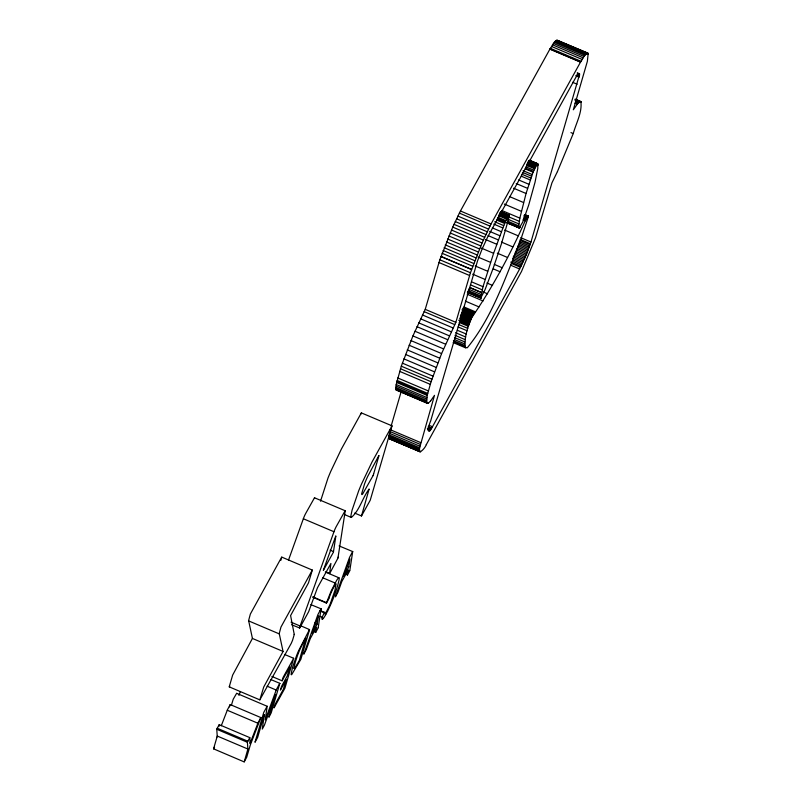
<?xml version="1.0" encoding="UTF-8"?>
<svg xmlns="http://www.w3.org/2000/svg" width="802" height="802" viewBox="0 0 802 802"><rect width="100%" height="100%" fill="white"/><g stroke="black" fill="none" stroke-linecap="round" stroke-linejoin="round"><path stroke-width="1.2" d="M264.329 714.622L257.612 737.499L254.996 742.271L263.758 712.387L267.176 706.251L265.251 719.925L276.339 689.66L279.758 683.394M299.547 628.086L299.748 627.114M397.662 390.223L395.957 389.662L396.198 384.509L401.291 366.193L412.93 335.918L425.23 309.351L439.827 259.768L452.729 227.106L460.438 210.986L549.881 49.163C552.107 46.576 553.801 40.3 557.55 40.421L588.167 53.403L587.375 61.303L573.32 109.784L578.031 103.137L580.848 101.523C582.422 112.28 576.057 123.227 573.24 133.563L570.964 132.611M430.694 400.82L428.278 403.205L426.684 402.915L427.205 395.436L431.065 381.722L441.591 353.582L455.847 322.334L470.443 272.75L482.052 242.996L491.055 223.969L580.498 62.145C582.723 59.559 584.417 53.283 588.167 53.403M509.07 215.227L507.445 217.232L503.776 225.633L493.601 253.302L483.005 286.685L480.689 298.133L484.979 289.863L493.18 268.219L501.501 243.607L508.518 219.317L509.08 215.217L500.799 211.778M579.605 74.225L530.974 242.024L526.523 254.204L519.636 269.011L432.458 426.754C426.443 437.852 428.368 425.712 430.624 421.09L477.471 261.101L481.992 249.282L487.887 236.51L575.595 77.814C576.397 76.781 578.743 71.599 579.605 74.225L577.34 73.273M293.963 668.086L295.136 662.843A42.185 4.662 -67 0 1 295.597 661.299L297.512 655.505A12.772 1.414 -67 0 1 298.174 653.73A10.867 1.203 -67 0 1 300.75 647.685L305.893 637.861L299.276 660.517L294.956 667.896A11.659 1.283 -67 0 1 293.953 668.106M419.917 451.767L389.301 438.784L389.02 434.834L419.636 447.817C418.093 456.168 425.321 447.837 426.283 444.669M250.013 743.324L249.863 737.66L219.257 724.677L219.287 726.131M528.277 216.981L528.287 216.099L524.729 214.575M337.772 558.453L329.612 573.641L330.905 563.465L317.462 587.766L308.67 611.655L299.697 628.006L291.657 624.758M286.103 679.936L280.419 690.051L281.542 686.362L287.236 675.976L289.893 666.813L282.103 680.788L283.076 677.429L293.662 658.292L284.9 688.236L274.043 707.905L275.126 704.266L283.327 689.359L286.093 679.885M378.915 455.656L378.795 456.218A5.724 0.632 -67 0 1 378.704 456.559L373.642 473.862M529.621 160.33L537.701 163.738L537.811 168.27L535.044 182.184L528.708 205.041L522.744 222.054L519.185 228.119L518.754 225.883L519.856 218.134L526.052 193.493L533.049 172.209L537.41 163.728M264.359 714.642L262.284 729.088L264.419 725.158L275.497 694.512M310.845 604.618L321.071 608.818M339.096 545.921L352.71 551.565M520.227 241.292C505.2 277.713 492.458 317.051 467.295 347.787L465.27 347.577C464.017 337.421 467.777 326.965 471.756 317.602C492.468 287.497 509.932 255.116 524.819 221.663L528.277 216.119M294.184 634.522L294.214 634.262A28.922 3.198 -67 0 0 294.093 633.68L290.595 615.595L308.479 582.884L312.309 570.072L281.702 557.089L250.354 614.061L248.61 620.578L252.44 638.502M320.99 608.798L317.903 614.593L303.778 654.151L306.274 649.55L310.344 638.462L316.489 627.354L315.787 632.287L318.123 627.966M318.364 616.086L317.191 624.006L314.925 623.044M236.56 693.459L233.202 699.274L231.347 705.419M283.056 651.505L263.718 687.033L259.838 699.845L290.986 643.816A8.672 0.962 -67 0 0 291.296 643.254L292.54 640.327A7.589 0.842 -67 0 0 292.72 639.735L293.783 636.096A8.922 0.982 -67 0 0 294.204 634.482L294.204 634.412M260.901 717.6L230.254 704.597M250.094 743.304L258.124 722.612L260.84 717.62L250.334 744.958L246.695 757.288L244.229 761.86L247.597 750.06A5.053 0.561 -67 0 0 247.868 749.028L247.387 742.181L249.783 737.629M348.188 570.142L347.497 575.024L349.772 570.703M322.143 619.034A17.263 1.905 -67 0 1 322.133 617.269L324.499 612.337L324.66 613.891A10.266 1.133 -67 0 0 325.953 612.367L326.574 611.324A16.571 1.835 -67 0 0 327.206 610.182L329.071 606.472A9.664 1.063 -67 0 0 330.354 603.595L335.005 590.152L336.078 583.726A9.624 1.063 -67 0 0 335.457 584.337L334.464 585.891A14.516 1.604 -67 0 0 333.792 587.084L333.281 588.056A9.233 1.023 -67 0 0 331.226 592.437A10.937 1.203 -67 0 0 329.091 597.921M216.771 729.218L219.167 724.647M281.713 557.179L281.512 558.032M321.061 608.918L318.193 627.675M352.7 551.656L349.832 570.423M419.626 447.827L434.494 395.346L430.704 400.81M335.757 536.097L323.667 569.38A5.183 0.571 -67 0 0 323.356 570.372L333.341 552.317A5.604 0.622 -67 0 0 333.492 551.626L335.807 536.317A5.033 0.551 -67 0 0 335.817 536.187L335.817 536.127M338.083 557.22L345.151 511.405A5.875 0.652 -67 0 0 345.171 510.744L314.504 497.771A5.875 0.652 -67 0 1 314.504 498.483M315.787 632.257L313.532 631.264M309.482 629.6L298.645 650.622A16.13 1.784 -67 0 0 297.843 652.507A16.762 1.855 -67 0 0 296.69 655.304L292.56 667.254L291.086 674.271A17.524 1.935 -67 0 0 291.707 674.592L300.82 659.414L309.562 629.61L300.479 625.67M279.798 683.444L271.206 712.858L269.021 717.028M320.529 501.18L328.018 477.972A33.293 3.679 -67 0 1 330.835 471.215L341.371 449.08L361.351 412.88L392.028 425.852L370.223 500.258L361.491 515.967L354.695 513.079M268.951 717.028L275.527 694.512M324.519 612.377L319.988 610.452M528.247 217.071L520.227 241.282M343.647 576.277L349.953 558.804L348.84 566.743L346.574 565.781M326.334 603.164L331.116 591.084L336.569 580.498A17.754 1.965 -67 0 1 339.206 578.392L339.176 578.643A23.609 2.607 -67 0 1 338.915 580.608L337.903 584.688A42.025 4.642 -67 0 1 337.401 586.432L336.269 590.051A25.794 2.847 -67 0 1 333.843 596.899A18.185 2.005 -67 0 1 327.557 611.224M361.211 413.922L361.411 412.87M216.981 737.078L213.563 748.837L244.189 761.9M280.82 560.387L281.171 559.215M391.125 426.083L401.12 391.817M326.474 602.703L312.89 596.858M329.081 597.931L328.509 599.475M288.55 559.996L303.356 518.754A4.772 0.531 -67 0 1 305.632 513.571L314.484 497.781M299.737 627.134A5.604 0.622 -67 0 1 300.128 626.001L333.973 531.736A4.772 0.531 -67 0 1 336.249 526.553L345.121 510.754M335.537 596.307L349.552 557.33L352.629 551.535M238.936 695.374L240.269 691.715M573.24 133.573L557.43 171.608M221.262 725.8L227.507 709.63L230.174 704.707L229.452 706.853M257.873 723.224L227.267 710.241M373.01 475.716L362.694 493.942A14.997 1.654 -67 0 1 361.872 494.553A13.564 1.494 -67 0 1 361.672 493.731L364.609 483.756A12.301 1.363 -67 0 1 366.013 480.218L366.644 478.764A15.92 1.754 -67 0 1 367.617 476.578L378.855 455.586M419.506 450.894L388.9 437.892M579.986 101.523L575.455 99.578M557.42 171.618L551.976 182.766L535.515 237.863L521.521 271.447L426.293 444.659M327.577 611.164L326.484 613.249A24.902 2.747 -67 0 1 325.732 614.623M318.314 616.056L312.108 633.46L317.141 624.207L314.875 623.244M214.555 747.233L213.623 748.867M326.434 603.114L328.429 599.625M229.753 686.241L229.322 686.873M335.416 596.888L337.923 592.297L341.832 581.49L348.148 570.082M343.717 576.257L348.79 566.954L346.524 565.991M392.028 425.852L371.988 462.062L361.441 484.187A33.293 3.679 -67 0 0 358.634 490.954L352.058 510.212L350.935 515.556L351.356 517.47C359.587 510.343 362.424 498.122 368.78 489.511L369.151 488.989L361.491 515.967M312.309 570.072L280.971 627.044L279.226 633.56L283.046 651.424L252.429 638.442L232.65 675.083L229.222 686.863L259.878 699.885M267.126 706.261L236.56 693.269M390.614 438.453L389.301 438.784M480.799 298.154L468.137 292.74M556.869 40.1L587.876 53.112M556.377 40.3L588.357 53.914M555.796 40.752L586.402 53.734M555.114 41.423L585.731 54.396M554.342 42.326L584.959 55.308M553.48 43.468L584.087 56.461M552.548 44.832L583.154 57.814M551.505 46.456L582.122 59.428M550.372 48.321L580.989 61.303M549.982 48.982L580.598 61.965M549.881 49.163L580.498 62.145M577.31 72.852L579.575 73.814M577.3 74.365L579.565 75.328M577.26 74.586L579.525 75.548M577.129 75.177L579.395 76.14M575.726 75.729L579.124 77.172M572.598 82.295L577.129 84.22M575.174 99.117L580.848 101.523M575.475 99.428L581.139 101.834M575.676 99.959L581.35 102.365M574.874 99.939L579.405 101.864M575.355 100.952L578.763 102.395M575.766 102.175L578.031 103.137M574.934 103.157L577.199 104.12M529.47 160.35L537.821 163.859M529.28 160.47L537.911 164.059M529.089 160.631L537.029 163.999M528.989 160.741L536.929 164.109M533.48 162.776L538.022 164.701M528.628 161.212L536.568 164.58M535.766 164.651L538.032 165.613M528.358 161.633L536.287 165.011M528.207 161.894L536.147 165.262M528.087 162.104L536.017 165.473M527.776 162.676L535.716 166.034M527.465 163.307L535.405 166.676M527.305 163.638L535.245 167.006M527.155 163.969L535.094 167.337M526.784 164.791L534.723 168.159M526.573 165.272L534.503 168.651M525.912 166.836L533.851 170.204M525.39 168.139L533.33 171.498M525.12 168.841L533.049 172.209M523.104 170.676L532.177 174.525M522.493 172.37L531.576 176.209M521.851 174.224L530.924 178.074M521.19 176.149L530.262 179.999M518.643 179.949L528.849 184.27M516.237 183.548L527.576 188.35M513.581 188.199L526.052 193.493M509.902 196.741L523.516 202.515M504.328 204.069L521.33 211.287M524.598 214.645L528.317 216.249M524.448 214.776L528.328 216.48M525.43 215.427L528.317 216.65M525.22 215.708L527.485 216.67M525.059 215.959L527.325 216.921M523.646 215.939L527.054 217.382M524.468 216.971L526.734 217.923M523.896 217.984L526.162 218.946M523.686 218.375L525.952 219.337M523.465 218.796L525.731 219.768M501.711 210.435L519.856 218.134M522.954 219.838L525.22 220.801M501.06 211.718L508.999 215.086M500.709 211.858L509.11 215.467M500.628 211.959L508.558 215.327M500.508 212.099L509.11 215.828M500.418 212.249L508.348 215.608M501.36 213.031L509.07 216.299M499.997 212.941L508.989 216.881M499.887 213.131L507.826 216.5M509.08 217.001L519.285 221.322M499.786 213.332L507.716 216.7M499.506 213.873L507.445 217.232M499.235 214.425L507.165 217.793M498.934 215.036L506.874 218.405M507.576 219.106L518.914 223.918M498.623 215.728L506.553 219.086M507.415 221.081L518.754 225.883M497.922 217.292L505.861 220.66M517.891 226.334L520.157 227.297M509.791 223.197L513.19 224.64M515.455 225.603L519.987 227.527M497.551 218.154L505.481 221.522M507.365 222.425L519.836 227.708M507.225 222.575L519.696 227.858M507.075 222.695L519.546 227.989M506.714 222.826L519.415 228.069M497.14 219.106L505.08 222.475M496.729 220.109L504.658 223.467M494.704 221.783L503.776 225.633M493.781 224.109L502.854 227.958M460.438 210.986L491.055 223.969M504.568 230.044L518.172 235.808M520.769 237.703L530.974 242.024M459.356 213.111L489.972 226.094M520.237 239.437L530.443 243.758M492.318 227.878L501.39 231.728M519.927 240.339L530.132 244.67M519.475 241.643L529.681 245.963M457.892 216.089L488.508 229.071M518.994 242.986L529.2 247.307M489.671 231.407L499.877 235.738M518.493 244.339L528.698 248.66M456.589 218.786L487.195 231.768M517.982 245.693L528.177 250.023M517.43 247.096L527.636 251.417M455.265 221.552L485.882 234.535M488.127 235.608L498.333 239.928M516.879 248.47L527.084 252.8M501.471 242.084L512.809 246.886M516.318 249.873L526.523 254.204M453.982 224.329L484.598 237.312M515.726 251.277L525.932 255.607M485.421 239.467L496.759 244.269M515.135 252.68L525.34 257.011M452.729 227.106L483.335 240.089M514.533 254.074L524.739 258.404M513.922 255.447L524.127 259.778M451.436 230.014L482.052 242.996M513.3 256.83L523.505 261.161M512.678 258.184L522.874 262.505M450.163 232.951L480.779 245.933M497.31 253.161L507.516 257.482M513.18 259.998L522.252 263.848M481.13 248.018L493.601 253.302M512.548 261.322L521.611 265.161M510.784 262.114L520.989 266.434M448.879 235.968L479.496 248.951M511.465 263.477L520.538 267.327M510.563 265.161L519.636 269.011M447.626 238.996L478.233 251.978M446.433 241.933L477.04 254.916M478.062 257.091L490.543 262.374M494.293 264.389L502.222 267.758M445.26 244.871L475.877 257.853M444.158 247.708L474.774 260.69M493.28 268.881L500.087 271.768M443.105 250.505L473.721 263.487M475.185 265.963L487.666 271.246M442.092 253.282L472.709 266.254M439.827 259.768L470.443 272.75M472.639 274.174L485.12 279.467M438.965 262.515L469.571 275.497M486.884 283.006L492.548 285.402M471.666 281.883L483.005 286.685M470.824 284.991L482.162 289.803M483.045 291.908L487.586 293.833M468.568 289.151L481.04 294.434M468.258 290.705L480.739 295.988M468.167 291.306L480.639 296.6M468.107 291.828L480.578 297.111M468.839 292.329L481.31 297.622M468.077 292.239L480.558 297.522M467.496 292.128L481.11 297.893M467.416 292.219L481.02 297.993M467.215 294.234L483.095 300.971M465.411 301.151L479.015 306.915M463.957 306.976L475.295 311.777M463.245 307.858L474.583 312.66M462.744 308.509L474.092 313.321M463.706 309.261L473.912 313.592M463.526 309.542L473.731 313.863M461.912 309.903L473.25 314.715M462.594 311.186L472.799 315.507M462.423 311.487L472.629 315.818M462.253 311.818L472.458 316.148M462.112 312.088L472.318 316.419M461.972 312.389L472.177 316.71M461.551 313.271L471.756 317.602M461.22 313.973L471.426 318.304M460.919 314.645L471.125 318.975M460.599 315.376L470.804 319.707M460.318 316.038L470.523 320.369M461.14 317.261L470.213 321.101M460.869 317.953L469.942 321.792M459.466 318.133L469.681 322.454M460.328 319.346L469.401 323.196M460.228 319.627L469.3 323.467M458.704 320.269L468.909 324.579M459.566 321.582L468.639 325.432M459.295 322.494L468.368 326.344M425.23 309.351L455.847 322.334M458.714 324.539L467.777 328.389M424.098 311.617L454.714 324.599M458.072 326.945L467.145 330.795M422.443 314.965L453.06 327.948M457.26 330.244L466.343 334.073M455.496 332.69L465.701 337.01M420.599 318.815L451.215 331.797M455.015 335.336L465.21 339.657M454.694 337.622L464.889 341.953M418.714 322.845L449.331 335.827M454.533 339.567L464.739 343.888M453.411 340.67L464.749 345.472M453.591 341.893L464.929 346.705M416.97 326.675L447.586 339.657M453.15 342.564L465.621 347.847M414.955 331.226L445.571 344.208M412.93 335.918L443.546 348.9M410.975 340.599L441.591 353.582M409.09 345.211L439.707 358.193M407.256 349.883L437.862 362.865M405.511 354.424L436.128 367.406M403.867 358.855L434.483 371.837M402.343 363.126L432.96 376.108M401.291 366.193L431.907 379.176M400.449 368.74L431.065 381.722M399.637 371.356L430.253 384.338M397.722 377.942L428.328 390.925M397.06 380.409L427.677 393.391M396.8 381.471L427.426 394.444M396.589 382.454L427.205 395.436M396.198 384.509L426.814 397.491M395.987 386.043L426.604 399.025M395.867 387.546L426.484 400.529M395.857 388.82L426.463 401.802M420.639 399.657L424.037 401.1M426.303 402.063L428.569 403.025M395.957 389.662L428.278 403.205M397.351 390.343L427.967 403.326M396.068 389.942L427.366 403.346M429.06 425.311L432.458 426.754M428.198 426.804L431.606 428.248M429.11 427.656L431.376 428.619M427.326 428.168L430.734 429.601M428.007 429.27L430.273 430.233M427.596 429.782L429.862 430.744M390.093 429.631L420.709 442.614M389.632 431.396L420.248 444.378M389.251 433.22L419.867 446.203M388.88 436.098L419.496 449.08M388.84 437.1L419.456 450.082M391.747 438.935L395.155 440.378M397.421 441.341L400.82 442.784M403.095 443.737L406.494 445.18M408.759 446.143L412.158 447.586M414.433 448.549L417.832 449.992M389.05 438.443L420.699 451.767M389.662 438.884L420.268 451.867M344.549 514.583L351.356 517.47M303.356 518.754L333.973 531.736M330.093 550.152L333.502 551.596M345.171 574.001L347.436 574.964M326.163 571.956L329.562 573.39M325.301 572.016L338.905 577.781M322.635 577.731L335.106 583.014M312.86 597.279L326.474 603.044M320.85 611.324L324.259 612.768M319.878 616.267L322.153 617.229M291.046 622.162L300.118 626.011M248.68 620.918L279.296 633.901M301.622 652.607L303.898 653.57M284.58 654.442L293.652 658.282M271.898 676.457L282.103 680.788M270.735 679.505L279.798 683.344M267.126 686.191L276.199 690.041M217.172 728.226L247.788 741.208M247.377 742.261L216.761 729.279L217.222 736.025L247.838 749.008M557.55 40.421L557.741 40.932M325.742 614.593A18.566 2.055 -67 0 1 323.286 618.482M323.326 618.372A18.225 2.015 -67 0 1 322.103 619.134M217.252 736.046A5.053 0.561 -67 0 1 216.971 737.088M338.103 557.179A4.822 0.531 -67 0 1 337.752 558.493M373.612 473.922A4.642 0.511 -67 0 1 373.07 475.596M536.688 164.41L528.749 161.042L536.678 164.42M471.556 269.452L440.95 256.47L471.556 269.462M481.471 292.529L470.132 287.717L481.471 292.54"/></g></svg>
